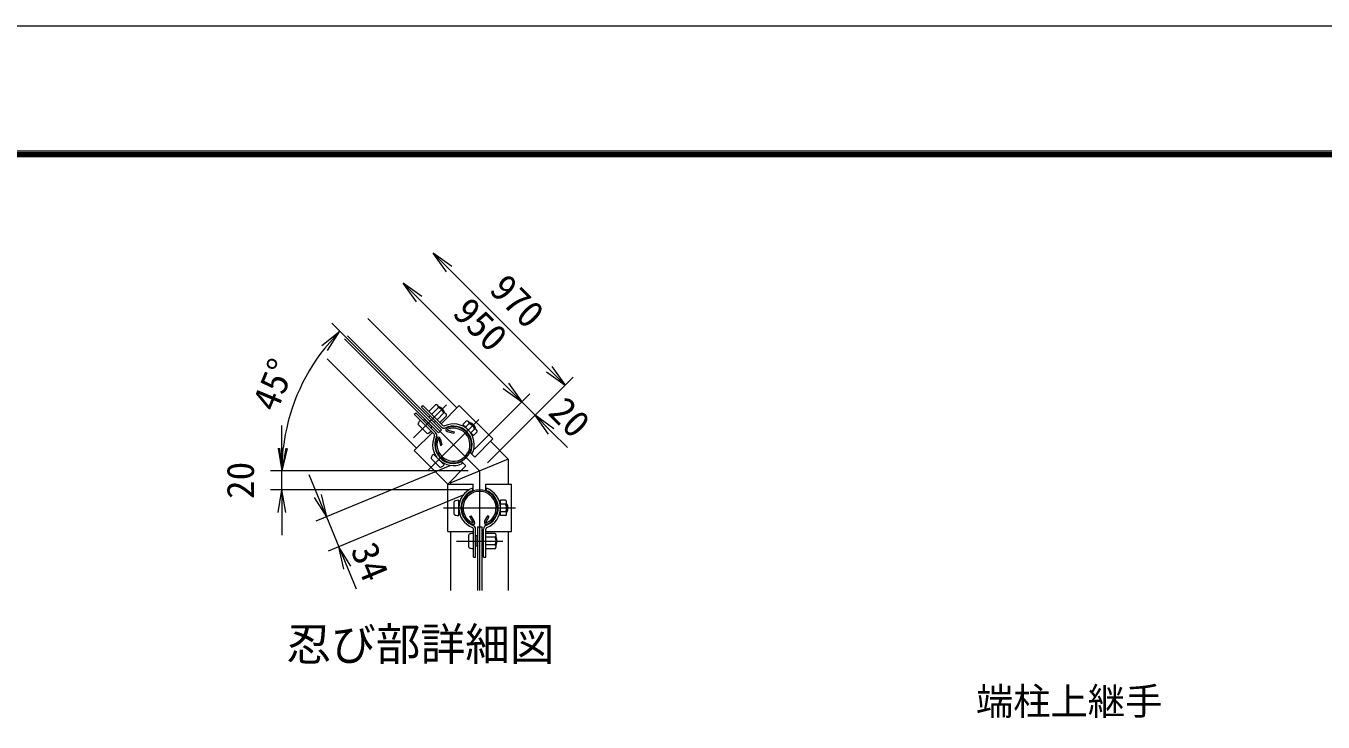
# Model space of a CAD drawing. Units: millimetres, scale not verified. Extents: x -30601 to 30601, y -19271 to 19271.
# Drawn here: x -18682 to -11833, y -5127 to -1451 of the extents above; entities that cross this region are included whole.
import ezdxf
from ezdxf.enums import TextEntityAlignment as Align

# ---------------------------------------------------------------- set-up
doc = ezdxf.new("R2010")
doc.units = ezdxf.units.MM
doc.header["$LTSCALE"] = 80
doc.linetypes.add('LONG_CHAIN', pattern=[21, 18, -1, 1, -1])
for name, color, linetype, lineweight in [('0-0_D-TTL', 2, 'Continuous', 9), ('0-1_D-TTL-TXT', 7, 'Continuous', 9), ('0-3_D-STR1', 1, 'Continuous', 9), ('0-6_D-BMK', 2, 'LONG_CHAIN', 9), ('0-7_D-STR3', 3, 'Continuous', 9), ('0-9_D-STR-DIM', 7, 'Continuous', 9), ('0-A_0', 7, 'Continuous', 9), ('0-D_D-STR-TXT', 7, 'Continuous', 9)]:
    doc.layers.add(name, color=color, linetype=linetype, lineweight=lineweight)
doc.styles.add('ＭＳ ゴシック', font='')
doc.styles.get('ＭＳ ゴシック').set_extended_font_data('MS Gothic')

# ---------------------------------------------------------------- blocks, each defined once
blk = doc.blocks.new('_Open')
at = {"layer": '0-A_0'}
blk.add_line((-80, 13.33), (0, 0), dxfattribs=at)
blk.add_lwpolyline([(-80, -13.33), (0, 0), (-80, 0)], dxfattribs=at)

msp = doc.modelspace()

# ---------------------------------------------------------------- linework, layer by layer
at = {"layer": '0-0_D-TTL'}
msp.add_lwpolyline([(-30601.37, -1450.51), (-5401.37, -1450.51), (-5401.37, -19270.51), (-30601.37, -19270.51)], close=True, dxfattribs=at)
at = {"layer": '0-0_D-TTL', "color": 7}
for points in [[(-29791.37, -2110.51), (-6211.37, -2110.51), (-6211.37, -18610.51), (-29791.37, -18610.51)], [(-29783.87, -2118.01), (-6218.87, -2118.01), (-6218.87, -18603.01), (-29783.87, -18603.01)], [(-29776.37, -2125.51), (-6226.37, -2125.51), (-6226.37, -18595.51), (-29776.37, -18595.51)], [(-29768.87, -2133.01), (-6233.87, -2133.01), (-6233.87, -18588.01), (-29768.87, -18588.01)], [(-29761.37, -2140.51), (-6241.37, -2140.51), (-6241.37, -18580.51), (-29761.37, -18580.51)]]:
    msp.add_lwpolyline(points, close=True, dxfattribs=at)
at = {"layer": '0-3_D-STR1'}
for p, q in [((-16877.87, -2995.37), (-16406.33, -3466.91)), ((-16620.23, -3680.81), (-17091.77, -3209.27)), ((-16494.94, -3629.56), (-16485.86, -3663.46)), ((-16457.58, -3592.2), (-16423.68, -3601.28)), ((-16455.5, -3584.45), (-16421.6, -3593.53)), ((-16421.6, -3593.53), (-16423.68, -3601.28)), ((-16502.69, -3631.64), (-16493.61, -3665.53)), ((-16493.61, -3665.53), (-16485.86, -3663.46)), ((-16135.58, -3737.66), (-16438.08, -3862.96)), ((-16438.08, -3862.96), (-16443.45, -3857.59)), ((-16438.08, -3870.56), (-16438.08, -3862.96)), ((-16337.74, -4041.82), (-16330.8, -4037.81)), ((-16313.25, -4068.2), (-16330.8, -4037.81)), ((-16260.41, -4068.2), (-16242.86, -4037.81)), ((-16235.92, -4041.82), (-16242.86, -4037.81)), ((-16320.2, -4072.22), (-16337.74, -4041.82)), ((-16253.46, -4072.22), (-16235.92, -4041.82)), ((-16438.08, -4432.64), (-16438.08, -4120.56)), ((-16135.58, -4120.56), (-16135.58, -4432.64))]:
    msp.add_line(p, q, dxfattribs=at)
msp.add_lwpolyline([(-16229.55, -3643.69), (-16135.58, -3737.66), (-16135.58, -3870.56)], dxfattribs=at)
for centre, radius, start, end in [((-16424.89, -3662.25), 95.25, 159.32478, 110.67522), ((-16504.63, -3632.16), 10.03, 15, 159.32478), ((-16424.89, -3662.25), 87.23, 159.32478, 110.67522), ((-16454.98, -3582.51), 10.03, 110.67522, 255), ((-16454.98, -3582.51), 2, 110.67522, 255), ((-16504.63, -3632.16), 2, 15, 159.32478), ((-16286.83, -3995.56), 95.25, 294.32478, 245.67522), ((-16286.83, -3995.56), 87.23, 294.32478, 245.67522), ((-16321.93, -4073.22), 10.03, 245.67522, 30), ((-16321.93, -4073.22), 2, 245.67522, 30), ((-16251.72, -4073.22), 10.03, 150, 294.32478), ((-16251.72, -4073.22), 2, 150, 294.32478)]:
    msp.add_arc(centre, radius, start, end, dxfattribs=at)
at = {"layer": '0-6_D-BMK'}
for p, q in [((-16992.97, -3094.17), (-16286.83, -3800.31)), ((-16635.04, -3624.91), (-16462.23, -3452.1)), ((-16559.13, -3796.48), (-16290.66, -3528.01)), ((-16286.83, -3800.31), (-16286.83, -4432.64)), ((-16476.67, -3995.56), (-16096.99, -3995.56)), ((-16409.02, -4170.56), (-16164.63, -4170.56))]:
    msp.add_line(p, q, dxfattribs=at)
at = {"layer": '0-7_D-STR3'}
for p, q in [((-16503.56, -3599.49), (-17000.88, -3102.17)), ((-16487.65, -3583.58), (-16984.97, -3086.26)), ((-16593.89, -3463.55), (-16585.76, -3455.42)), ((-16593.89, -3463.55), (-16489.34, -3568.1)), ((-16585.76, -3455.42), (-16481.21, -3559.97)), ((-16518.94, -3451.53), (-16554.29, -3486.89)), ((-16504.62, -3465.85), (-16539.97, -3501.2)), ((-16508.8, -3454.59), (-16465.15, -3498.24)), ((-16500.91, -3462.49), (-16472.62, -3490.77)), ((-16498.51, -3464.88), (-16497.37, -3463.74)), ((-16490.3, -3550.88), (-16394.31, -3454.89)), ((-16475.01, -3488.38), (-16473.87, -3487.24)), ((-16394.31, -3454.89), (-16217.53, -3631.66)), ((-16631.72, -3501.38), (-16623.59, -3493.25)), ((-16631.72, -3501.38), (-16527.17, -3605.93)), ((-16623.59, -3493.25), (-16519.04, -3597.8)), ((-16611.57, -3555.47), (-16565.61, -3601.44)), ((-16576.28, -3528.54), (-16582.29, -3534.55)), ((-16576.28, -3528.54), (-16538.67, -3566.15)), ((-16571.62, -3533.2), (-16570.73, -3532.32)), ((-16554.82, -3516.41), (-16547.93, -3509.51)), ((-16543.33, -3561.48), (-16542.45, -3560.6)), ((-16539.8, -3501.38), (-16539.09, -3500.67)), ((-16526.54, -3544.69), (-16519.64, -3537.8)), ((-16511.51, -3529.66), (-16510.81, -3528.96)), ((-16475.98, -3494.49), (-16511.34, -3529.84)), ((-16461.66, -3508.81), (-16497.02, -3544.16)), ((-16356.3, -3536.38), (-16375.75, -3555.83)), ((-16375.75, -3555.83), (-16318.47, -3613.1)), ((-16341.98, -3550.7), (-16361.43, -3570.15)), ((-16346.17, -3539.44), (-16302.52, -3583.09)), ((-16338.27, -3547.34), (-16336.5, -3545.57)), ((-16338.27, -3547.34), (-16336.5, -3545.58)), ((-16336.5, -3545.58), (-16308.22, -3573.86)), ((-16335.88, -3549.74), (-16332.97, -3546.82)), ((-16632.25, -3692.83), (-16536.26, -3596.84)), ((-16538.67, -3566.15), (-16544.68, -3572.16)), ((-16503.56, -3599.49), (-16487.65, -3583.58)), ((-16361.25, -3570.32), (-16362.55, -3571.62)), ((-16332.97, -3598.61), (-16334.26, -3599.9)), ((-16313.35, -3579.34), (-16332.79, -3598.78)), ((-16299.03, -3593.66), (-16318.47, -3613.1)), ((-16312.38, -3573.23), (-16309.47, -3570.32)), ((-16309.99, -3575.63), (-16308.22, -3573.86)), ((-16309.99, -3575.63), (-16308.22, -3573.86)), ((-16632.25, -3692.83), (-16455.47, -3869.61)), ((-16312.82, -3726.95), (-16217.53, -3631.66)), ((-16542.63, -3734.02), (-16496.66, -3779.98)), ((-16530.96, -3711.74), (-16474.39, -3768.31)), ((-16515.52, -3724.59), (-16516.82, -3725.89)), ((-16487.23, -3752.87), (-16488.53, -3754.17)), ((-16383.08, -3751.43), (-16360.19, -3774.32)), ((-16383.08, -3751.43), (-16378.2, -3761.85)), ((-16335.71, -3704.06), (-16312.82, -3726.95)), ((-16335.71, -3704.06), (-16325.29, -3708.94)), ((-16455.47, -3869.61), (-16360.19, -3774.32)), ((-16455.08, -3870.56), (-16320.33, -3870.56)), ((-16455.08, -4120.56), (-16455.08, -3870.56)), ((-16320.33, -3902.93), (-16324.24, -3892.12)), ((-16320.33, -3902.93), (-16320.33, -3870.56)), ((-16253.33, -3902.93), (-16253.33, -3870.56)), ((-16253.33, -3870.56), (-16118.58, -3870.56)), ((-16253.33, -3902.93), (-16249.42, -3892.12)), ((-16118.58, -4120.56), (-16118.58, -3870.56)), ((-16420.83, -4028.06), (-16420.83, -3963.06)), ((-16396.83, -4035.56), (-16396.83, -3955.56)), ((-16149.33, -3955.06), (-16176.83, -3955.06)), ((-16176.83, -4036.06), (-16176.83, -3955.06)), ((-16144.33, -4026.73), (-16144.33, -3965)), ((-16395, -3975.56), (-16396.83, -3975.56)), ((-16395, -4015.56), (-16396.83, -4015.56)), ((-16176.83, -3975.56), (-16178.66, -3975.56)), ((-16176.83, -4015.56), (-16178.66, -4015.56)), ((-16149.33, -3975.31), (-16176.83, -3975.31)), ((-16149.33, -4015.81), (-16176.83, -4015.81)), ((-16149.33, -4036.06), (-16176.83, -4036.06)), ((-16144.33, -3975.56), (-16141.83, -3975.56)), ((-16144.33, -3975.56), (-16141.83, -3975.56)), ((-16144.33, -3978.94), (-16140.21, -3978.94)), ((-16144.33, -4012.17), (-16140.21, -4012.17)), ((-16144.33, -4015.56), (-16141.83, -4015.56)), ((-16144.33, -4015.56), (-16141.83, -4015.56)), ((-16141.83, -4015.56), (-16141.83, -3975.56)), ((-16319.33, -4255.56), (-16319.33, -4107.71)), ((-16307.83, -4255.56), (-16307.83, -4107.71)), ((-16298.08, -4095.56), (-16298.08, -4432.64)), ((-16298.08, -4095.56), (-16275.58, -4095.56)), ((-16275.58, -4095.56), (-16275.58, -4432.64)), ((-16265.83, -4255.56), (-16265.83, -4107.71)), ((-16254.33, -4255.56), (-16254.33, -4107.71)), ((-16455.08, -4120.56), (-16319.33, -4120.56)), ((-16343.33, -4203.06), (-16343.33, -4138.06)), ((-16299.33, -4143.97), (-16307.83, -4143.97)), ((-16299.33, -4197.15), (-16299.33, -4143.97)), ((-16299.33, -4150.56), (-16298.08, -4150.56)), ((-16275.58, -4150.56), (-16265.83, -4150.56)), ((-16254.33, -4120.56), (-16118.58, -4120.56)), ((-16204.33, -4130.06), (-16254.33, -4130.06)), ((-16204.33, -4150.31), (-16254.33, -4150.31)), ((-16254.33, -4150.56), (-16253.33, -4150.56)), ((-16199.33, -4201.73), (-16199.33, -4140)), ((-16199.33, -4190.56), (-16199.33, -4150.56)), ((-16199.33, -4153.94), (-16197.71, -4153.94)), ((-16299.33, -4197.15), (-16307.83, -4197.15)), ((-16299.33, -4190.56), (-16298.08, -4190.56)), ((-16275.58, -4190.56), (-16265.83, -4190.56)), ((-16254.33, -4190.56), (-16253.33, -4190.56)), ((-16204.33, -4190.81), (-16254.33, -4190.81)), ((-16204.33, -4211.06), (-16254.33, -4211.06)), ((-16199.33, -4187.17), (-16197.71, -4187.17)), ((-16319.33, -4255.56), (-16307.83, -4255.56)), ((-16265.83, -4255.56), (-16254.33, -4255.56))]:
    msp.add_line(p, q, dxfattribs=at)
for centre, radius, start, end in [((-16517.21, -3464.13), 12.71, 352.21089, 97.78911), ((-16517.53, -3507.4), 43.51, 17.26063, 72.73937), ((-16513.28, -3503.15), 42.5, 16.92751, 73.07249), ((-16474.14, -3552.9), 10, 225, 287.72039), ((-16474.3, -3507.12), 12.75, 352.42505, 97.57495), ((-16424.89, -3662.25), 110, 334.88306, 114.8367), ((-16354.58, -3548.98), 12.71, 352.21089, 97.78911), ((-16354.89, -3592.25), 43.51, 17.26063, 72.73937), ((-16348.88, -3586.23), 42.5, 16.92751, 73.07249), ((-16424.89, -3662.25), 110, 155.1633, 295.11694), ((-16534.24, -3613), 10, 342.27961, 45), ((-16424.89, -3662.25), 98.5, 154.83718, 295.11694), ((-16534.24, -3613), 21.5, 339.96438, 45), ((-16474.14, -3552.9), 21.5, 225, 290.03562), ((-16424.89, -3662.25), 98.5, 334.88306, 115.16282), ((-16311.67, -3591.98), 12.75, 352.42505, 97.57495), ((-16286.83, -3995.56), 110, 109.88306, 249.8367), ((-16286.83, -3995.56), 98.5, 109.88306, 250.16282), ((-16286.83, -3995.56), 98.5, 289.83718, 70.11694), ((-16286.83, -3995.56), 110, 290.1633, 70.11694), ((-16157.08, -3965.18), 12.75, 307.42505, 52.57495), ((-16187.84, -3995.56), 43.51, 332.26063, 27.73937), ((-16157.02, -4025.93), 12.71, 307.21089, 52.78911), ((-16179.33, -3995.56), 42.5, 331.92751, 28.07249), ((-16329.33, -4107.71), 10, 0, 62.72039), ((-16329.33, -4107.71), 21.5, 0, 65.03562), ((-16244.33, -4107.71), 21.5, 114.96438, 180), ((-16244.33, -4107.71), 10, 117.27961, 180), ((-16212.08, -4140.18), 12.75, 307.42505, 52.57495), ((-16242.84, -4170.56), 43.51, 332.26063, 27.73937), ((-16236.83, -4170.56), 42.5, 331.92751, 28.07249), ((-16212.02, -4200.93), 12.71, 307.21089, 52.78911)]:
    msp.add_arc(centre, radius, start, end, dxfattribs=at)
for centre, major_axis, start_param, end_param in [((-16594.6, -3538.5), (16.97, 16.97), 1.5707963, 3.1415927), ((-16548.64, -3584.47), (16.97, 16.97), 3.1415927, 4.712389), ((-16525.65, -3717.05), (16.97, 16.97), 1.5707963, 3.1415927), ((-16479.69, -3763.01), (16.97, 16.97), 3.1415927, 4.712389), ((-16396.83, -3963.06), (24, 0), 1.5707963, 3.1415927), ((-16396.83, -4028.06), (24, 0), 3.1415927, 4.712389), ((-16319.33, -4138.06), (24, 0), 1.5707963, 3.1415927), ((-16319.33, -4203.06), (24, 0), 3.1415927, 4.712389)]:
    msp.add_ellipse(centre, major_axis=major_axis, ratio=0.3125, start_param=start_param, end_param=end_param, dxfattribs=at)
at = {"layer": '0-9_D-STR-DIM'}
for p, q in [((-16447.63, -2734.82), (-15919.34, -3263.11)), ((-16606.28, -2893.48), (-16148.7, -3351.05)), ((-16980.41, -3106.73), (-17067.24, -3019.89)), ((-16148.7, -3351.05), (-16233.55, -3266.2)), ((-16244.4, -3757.88), (-15792.06, -3305.54)), ((-16315.11, -3687.17), (-16021.42, -3393.48)), ((-16315.11, -3687.17), (-16021.42, -3393.48)), ((-16244.4, -3757.88), (-15950.71, -3464.19)), ((-16063.85, -3435.91), (-15993.14, -3506.62)), ((-17330.5, -3680.31), (-17330.5, -3560.31)), ((-15908.28, -3591.47), (-15823.43, -3676.32)), ((-16755.84, -3800.31), (-17390.5, -3800.31)), ((-16346.83, -3800.31), (-17390.5, -3800.31)), ((-17330.5, -3900.31), (-17330.5, -3800.31)), ((-17141.48, -3932.28), (-17187.4, -3821.41)), ((-16443.87, -3773.21), (-17150.99, -4066.1)), ((-16346.83, -3900.31), (-17390.5, -3900.31)), ((-16378.71, -3930.52), (-17085.83, -4223.42)), ((-17330.5, -4020.31), (-17330.5, -4140.31)), ((-17095.56, -4043.14), (-17030.39, -4200.46)), ((-16984.47, -4311.32), (-16938.55, -4422.19))]:
    msp.add_line(p, q, dxfattribs=at)
msp.add_arc((-16286.83, -3800.31), 1043.67, 141.59141, 173.40859, dxfattribs=at)

# ---------------------------------------------------------------- block references
at = {"layer": '0-9_D-STR-DIM', "xscale": 1.5, "yscale": 1.5}
for p, rotation in [((-16532.48, -2649.97), 135), ((-16691.13, -2808.62), 135), ((-17024.82, -3062.32), 48.29571), ((-15834.49, -3347.97), 315), ((-16063.85, -3435.91), 315), ((-16063.85, -3435.91), 315), ((-15993.14, -3506.62), 135), ((-17330.5, -3800.31), 270), ((-17330.5, -3800.31), 266.70429), ((-17330.5, -3900.31), 90), ((-17095.56, -4043.14), 292.5), ((-17030.39, -4200.46), 112.5)]:
    msp.add_blockref('_Open', p, dxfattribs=dict(at, rotation=rotation))

# ---------------------------------------------------------------- texts
at = {"layer": '0-1_D-TTL-TXT', "style": 'ＭＳ ゴシック'}
msp.add_text('忍び部詳細図', height=173, dxfattribs=at).set_placement((-17307.06, -4853.33), align=Align.BOTTOM_LEFT)
at = {"layer": '0-9_D-STR-DIM', "style": 'ＭＳ ゴシック'}
for s, rotation, p in [('970', 315, (-16273.38, -2880.44)), ('950', 315, (-16467.38, -3003.74)), ('45°', 67.5, (-17319.47, -3513.18)), ('20', 315, (-15961.65, -3528.91)), ('20', 90, (-17434.75, -3948.56)), ('34', 292.5, (-17010.03, -4233.2))]:
    msp.add_text(s, height=144.3, rotation=rotation, dxfattribs=at).set_placement(p, align=Align.BOTTOM_LEFT)
at = {"layer": '0-D_D-STR-TXT', "style": 'ＭＳ ゴシック'}
msp.add_text('端柱上継手', height=144.3, dxfattribs=at).set_placement((-13666.06, -5132.48), align=Align.BOTTOM_LEFT)

doc.saveas('drawing.dxf')
